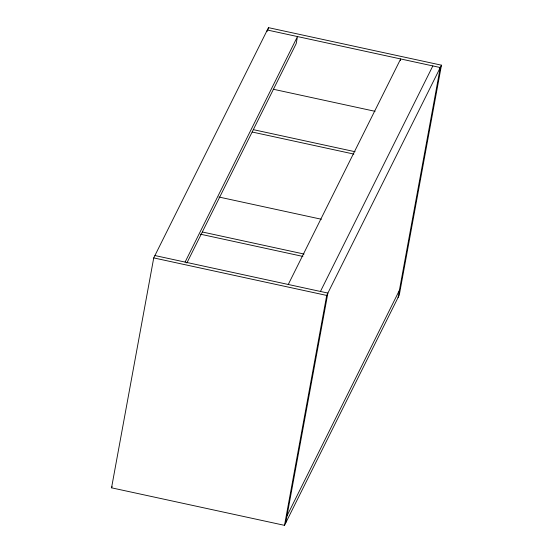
<?xml version="1.0" encoding="UTF-8"?>
<svg xmlns="http://www.w3.org/2000/svg" width="553" height="553" viewBox="0 0 553 553"><rect width="100%" height="100%" fill="white"/><g stroke="black" fill="none" stroke-linecap="round" stroke-linejoin="round"><path stroke-width="0.83" d="M111.54 487.822L153.734 257.905L268.488 27.65L441.46 65.178L399.266 295.095L284.512 525.35L111.54 487.822L112.128 486.64M267.023 31.59L267.313 30.014L440.278 67.542L398.084 297.459M268.177 29.344L268.488 27.65M284.512 525.35L326.705 295.433L441.46 65.178M285.687 522.986L327.888 293.069L154.916 255.541M400.372 60.519L400.662 58.95L288.265 284.47M185.082 262.087L297.479 36.56L296.18 43.652L186.866 262.993M320.443 291.452L432.84 65.931M286.986 515.894L399.384 290.373M273.293 89.24L375.072 111.319M253.405 129.665L355.074 151.722M252.223 132.029L353.892 154.087M218.87 197.013L321.383 219.251M202.398 231.997L304.067 254.055M200.38 234.182L302.892 256.426M153.734 257.905L326.705 295.433"/></g></svg>
